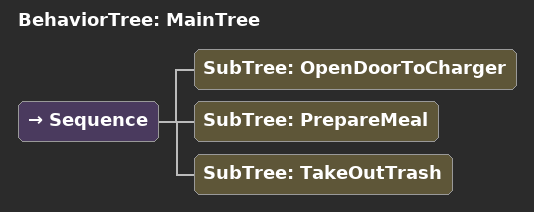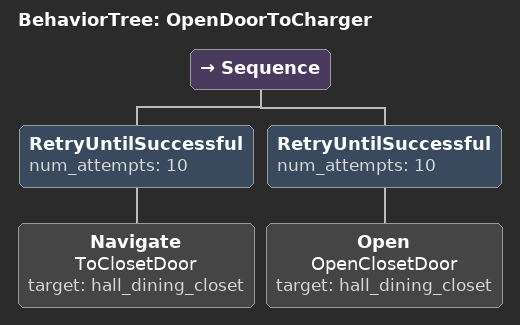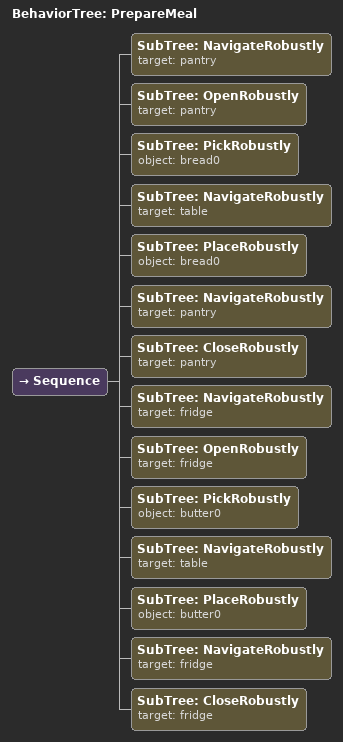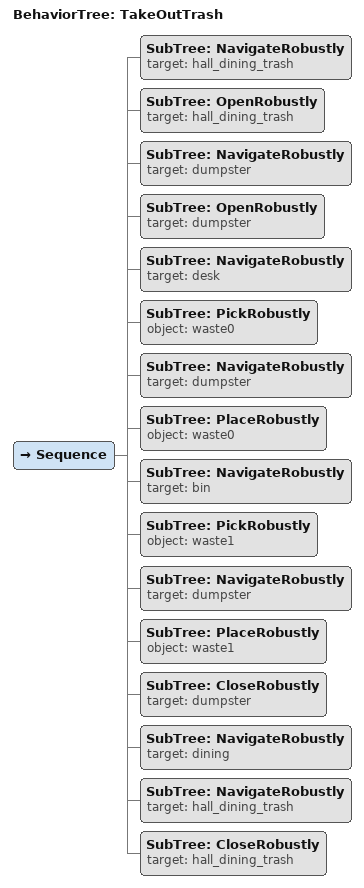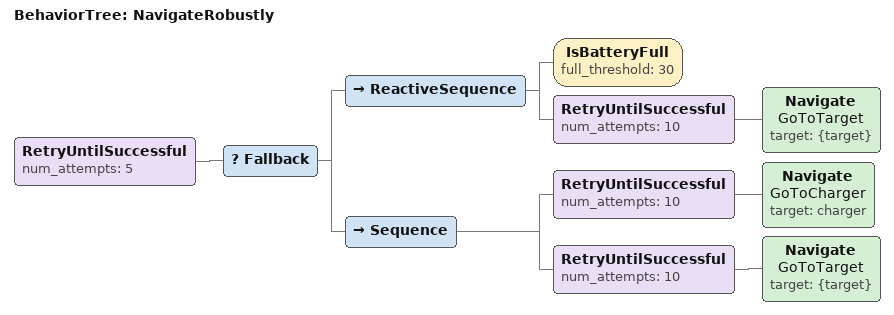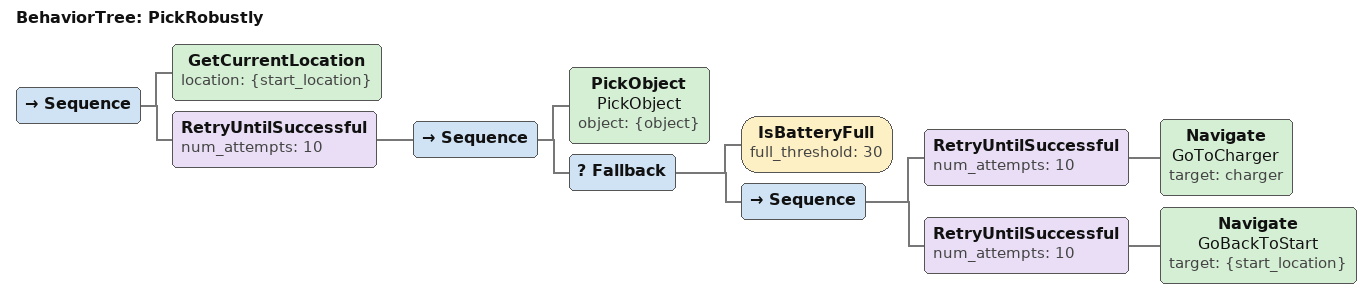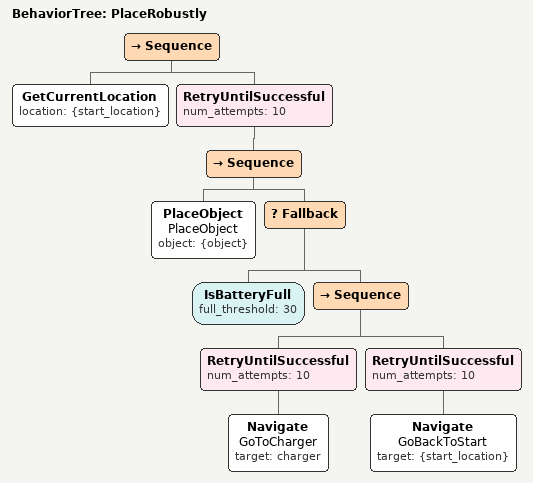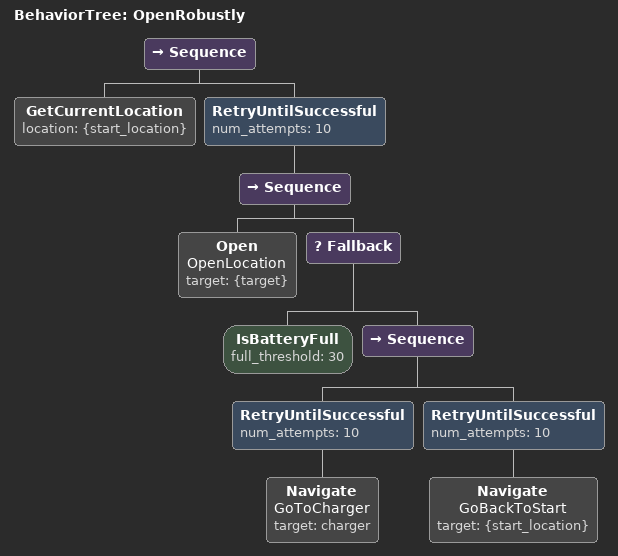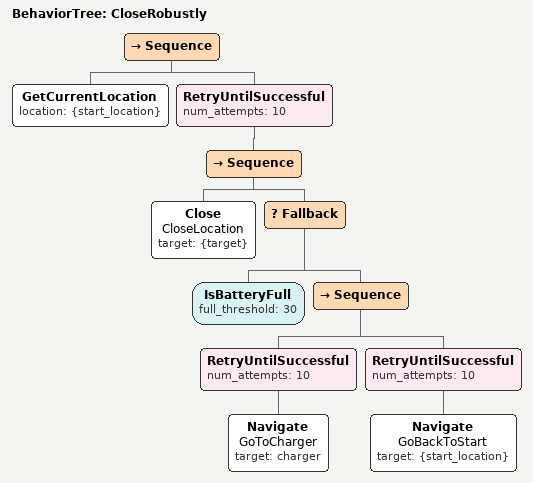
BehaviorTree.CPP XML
<root BTCPP_format="4">

  <!-- The main tree, which uses the other subtrees. -->
  <BehaviorTree ID="MainTree">
    <Sequence>
      <SubTree ID="OpenDoorToCharger"/>
      <SubTree ID="PrepareMeal"/>
      <SubTree ID="TakeOutTrash"/>
    </Sequence>
  </BehaviorTree>

  <!-- Open the door to the closet, which contains the charger. -->
  <BehaviorTree ID="OpenDoorToCharger">
    <Sequence>
      <RetryUntilSuccessful num_attempts="10">
        <Navigate name="ToClosetDoor" target="hall_dining_closet"/>
      </RetryUntilSuccessful>
      <RetryUntilSuccessful num_attempts="10">
        <Open name="OpenClosetDoor" target="hall_dining_closet"/>
      </RetryUntilSuccessful>
    </Sequence>
  </BehaviorTree>

  <!-- Bring the bread and butter to the table, paying attention to battery. -->
  <BehaviorTree ID="PrepareMeal">
    <Sequence>
      <SubTree ID="NavigateRobustly" target="pantry"/>
      <SubTree ID="OpenRobustly" target="pantry"/>
      <SubTree ID="PickRobustly" object="bread0"/>
      <SubTree ID="NavigateRobustly" target="table"/>
      <SubTree ID="PlaceRobustly" object="bread0"/>
      <SubTree ID="NavigateRobustly" target="pantry"/>
      <SubTree ID="CloseRobustly" target="pantry"/>
      <SubTree ID="NavigateRobustly" target="fridge"/>
      <SubTree ID="OpenRobustly" target="fridge"/>
      <SubTree ID="PickRobustly" object="butter0"/>
      <SubTree ID="NavigateRobustly" target="table"/>
      <SubTree ID="PlaceRobustly" object="butter0"/>
      <SubTree ID="NavigateRobustly" target="fridge"/>
      <SubTree ID="CloseRobustly" target="fridge"/>
    </Sequence>
  </BehaviorTree>

  <!-- Take the trash to the dumpster, paying attention to battery. -->
  <BehaviorTree ID="TakeOutTrash">
    <Sequence>
      <SubTree ID="NavigateRobustly" target="hall_dining_trash"/>
      <SubTree ID="OpenRobustly" target="hall_dining_trash"/>
      <SubTree ID="NavigateRobustly" target="dumpster"/>
      <SubTree ID="OpenRobustly" target="dumpster"/>
      <SubTree ID="NavigateRobustly" target="desk"/>
      <SubTree ID="PickRobustly" object="waste0"/>
      <SubTree ID="NavigateRobustly" target="dumpster"/>
      <SubTree ID="PlaceRobustly" object="waste0"/>
      <SubTree ID="NavigateRobustly" target="bin"/>
      <SubTree ID="PickRobustly" object="waste1"/>
      <SubTree ID="NavigateRobustly" target="dumpster"/>
      <SubTree ID="PlaceRobustly" object="waste1"/>
      <SubTree ID="CloseRobustly" target="dumpster"/>
      <SubTree ID="NavigateRobustly" target="dining"/>
      <SubTree ID="NavigateRobustly" target="hall_dining_trash"/>
      <SubTree ID="CloseRobustly" target="hall_dining_trash"/>
    </Sequence>
  </BehaviorTree>

  <!-- Helper subtrees that perform basic actions,
  paying attention to both failures and battery usage. -->
  <BehaviorTree ID="NavigateRobustly">
    <RetryUntilSuccessful num_attempts="5">
      <Fallback>
        <ReactiveSequence>
          <IsBatteryFull full_threshold="30"/>
          <RetryUntilSuccessful num_attempts="10">
            <Navigate name="GoToTarget" target="{target}"/>
          </RetryUntilSuccessful>
        </ReactiveSequence>
        <Sequence>
          <RetryUntilSuccessful num_attempts="10">
            <Navigate name="GoToCharger" target="charger"/>
          </RetryUntilSuccessful>
          <RetryUntilSuccessful num_attempts="10">
            <Navigate name="GoToTarget" target="{target}"/>
          </RetryUntilSuccessful>
        </Sequence>
      </Fallback>
    </RetryUntilSuccessful>
  </BehaviorTree>

  <BehaviorTree ID="PickRobustly">
    <Sequence>
      <GetCurrentLocation location="{start_location}"/>
      <RetryUntilSuccessful num_attempts="10">
        <Sequence>
          <PickObject name="PickObject" object="{object}"/>
          <Fallback>
            <IsBatteryFull full_threshold="30"/>
            <Sequence>
              <RetryUntilSuccessful num_attempts="10">
                <Navigate name="GoToCharger" target="charger"/>
              </RetryUntilSuccessful>
              <RetryUntilSuccessful num_attempts="10">
                <Navigate name="GoBackToStart" target="{start_location}"/>
              </RetryUntilSuccessful>
            </Sequence>
          </Fallback>
        </Sequence>
      </RetryUntilSuccessful>
    </Sequence>
  </BehaviorTree>

  <BehaviorTree ID="PlaceRobustly">
    <Sequence>
      <GetCurrentLocation location="{start_location}"/>
      <RetryUntilSuccessful num_attempts="10">
        <Sequence>
          <PlaceObject name="PlaceObject" object="{object}"/>
          <Fallback>
            <IsBatteryFull full_threshold="30"/>
            <Sequence>
              <RetryUntilSuccessful num_attempts="10">
                <Navigate name="GoToCharger" target="charger"/>
              </RetryUntilSuccessful>
              <RetryUntilSuccessful num_attempts="10">
                <Navigate name="GoBackToStart" target="{start_location}"/>
              </RetryUntilSuccessful>
            </Sequence>
          </Fallback>
        </Sequence>
      </RetryUntilSuccessful>
    </Sequence>
  </BehaviorTree>

  <BehaviorTree ID="OpenRobustly">
    <Sequence>
      <GetCurrentLocation location="{start_location}"/>
      <RetryUntilSuccessful num_attempts="10">
        <Sequence>
          <Open name="OpenLocation" target="{target}"/>
          <Fallback>
            <IsBatteryFull full_threshold="30"/>
            <Sequence>
              <RetryUntilSuccessful num_attempts="10">
                <Navigate name="GoToCharger" target="charger"/>
              </RetryUntilSuccessful>
              <RetryUntilSuccessful num_attempts="10">
                <Navigate name="GoBackToStart" target="{start_location}"/>
              </RetryUntilSuccessful>
            </Sequence>
          </Fallback>
        </Sequence>
      </RetryUntilSuccessful>
    </Sequence>
  </BehaviorTree>

  <BehaviorTree ID="CloseRobustly">
    <Sequence>
      <GetCurrentLocation location="{start_location}"/>
      <RetryUntilSuccessful num_attempts="10">
        <Sequence>
          <Close name="CloseLocation" target="{target}"/>
          <Fallback>
            <IsBatteryFull full_threshold="30"/>
            <Sequence>
              <RetryUntilSuccessful num_attempts="10">
                <Navigate name="GoToCharger" target="charger"/>
              </RetryUntilSuccessful>
              <RetryUntilSuccessful num_attempts="10">
                <Navigate name="GoBackToStart" target="{start_location}"/>
              </RetryUntilSuccessful>
            </Sequence>
          </Fallback>
        </Sequence>
      </RetryUntilSuccessful>
    </Sequence>
  </BehaviorTree>

</root>
